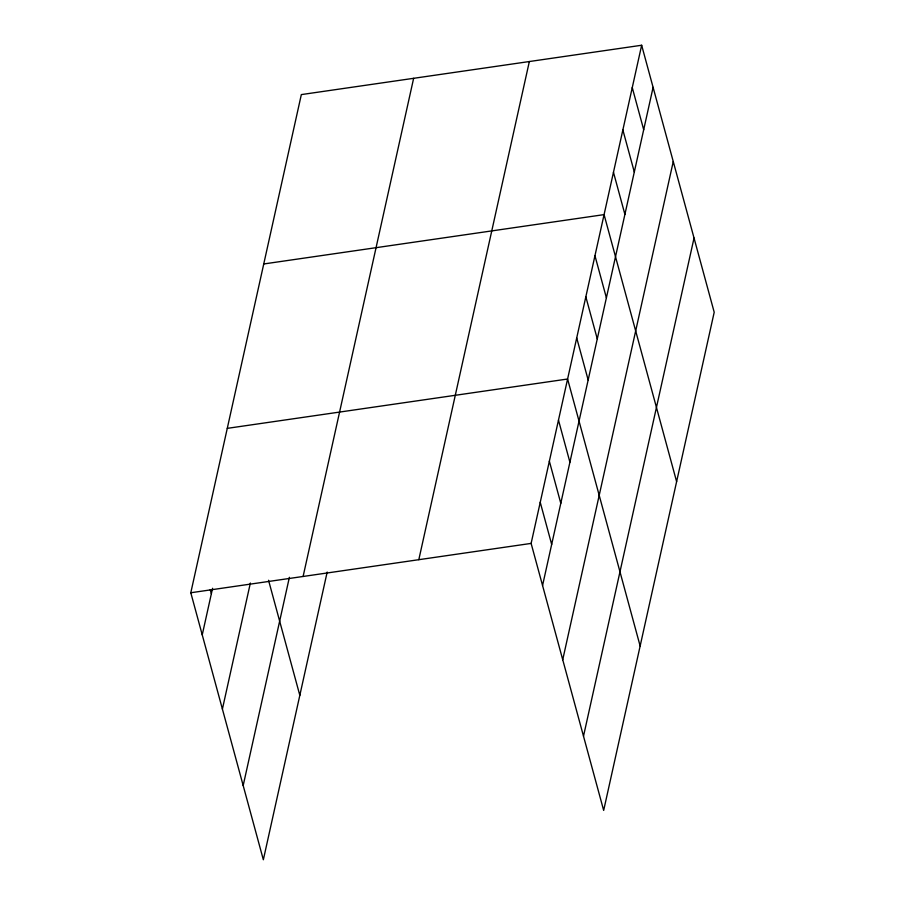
<?xml version="1.0" encoding="UTF-8"?>
<svg xmlns="http://www.w3.org/2000/svg" width="905" height="905" viewBox="0 0 905 905"><rect width="100%" height="100%" fill="white"/><g stroke="black" fill="none" stroke-linecap="round" stroke-linejoin="round"><path stroke-width="1.36" d="M327.18 572.062L263.344 859.75L190.797 592.752L301.331 94.595L641.656 45.25L714.203 312.248L603.669 810.405L531.122 543.407L641.656 45.25M202.245 634.846L212.573 588.273M222.404 709.067L250.368 583.035M243.185 785.529L289.385 577.3M303.107 576.462L413.642 78.305M418.811 559.686L529.346 61.529M542.559 585.501L653.093 87.344M562.729 659.722L673.252 161.565M583.499 736.184L694.033 238.038M263.751 263.966L604.076 214.621L676.612 481.63M227.279 428.359L567.593 379.014L640.14 646.012M190.797 592.752L531.122 543.407M632.256 87.593L643.693 129.687M622.866 129.935L634.303 172.029M613.466 172.278L624.903 214.383M594.958 255.719L606.395 297.824M585.84 296.817L597.277 338.911M576.711 337.916L588.159 380.01M558.476 420.112L569.912 462.206M549.358 461.211L560.795 503.304M540.24 502.309L551.677 544.403M268.547 580.275L299.827 695.357M210.254 589.675L211.363 593.748"/></g></svg>
